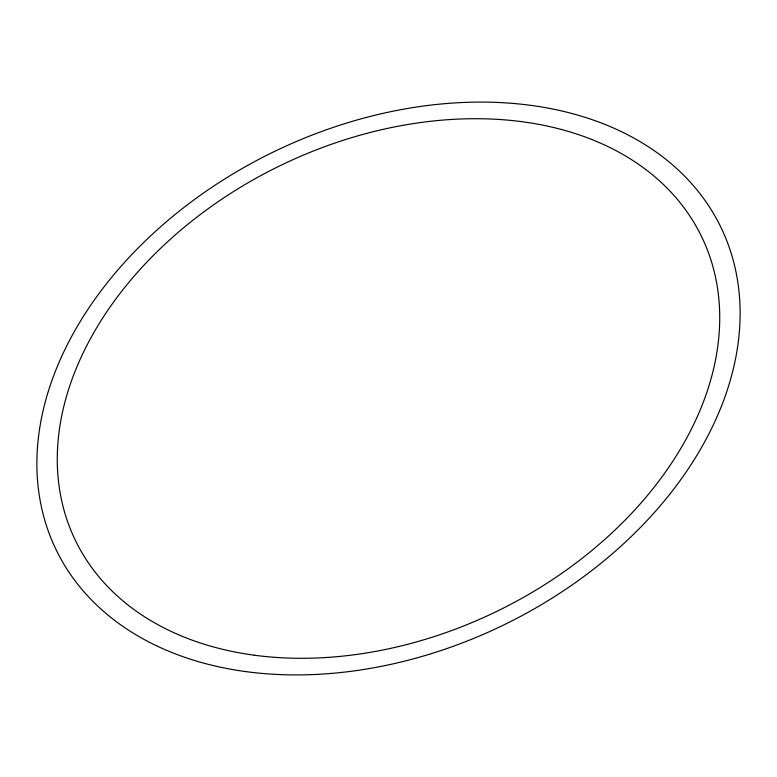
<?xml version="1.0" encoding="UTF-8"?>
<svg xmlns="http://www.w3.org/2000/svg" width="777" height="777" viewBox="0 0 777 777"><rect width="100%" height="100%" fill="white"/><g stroke="black" fill="none" stroke-linecap="round" stroke-linejoin="round"><path stroke-width="1.17" d="M245.891 671.61A369.425 263.044 -25.9 0 0 738.15 284.499A369.425 263.044 -25.9 0 0 181.459 209.401A369.425 263.044 -25.9 0 0 245.891 671.61M254.157 655.186A347.999 247.785 -25.9 0 0 717.87 290.53A347.999 247.785 -25.9 0 0 193.473 219.784A347.999 247.785 -25.9 0 0 254.157 655.186"/></g></svg>
